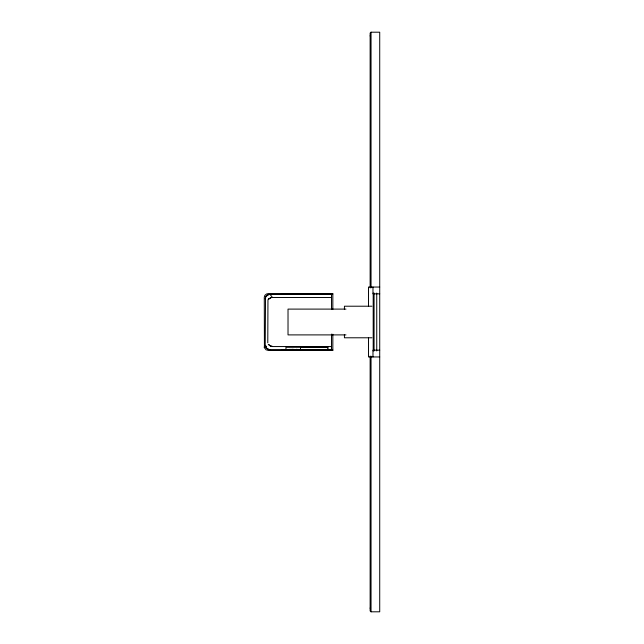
<?xml version="1.0" encoding="UTF-8"?>
<svg xmlns="http://www.w3.org/2000/svg" width="644" height="644" viewBox="0 0 644 644"><rect width="100%" height="100%" fill="white"/><g stroke="black" fill="none" stroke-linecap="round" stroke-linejoin="round"><path stroke-width="0.97" d="M265.215 298.985L265.867 296.61L268.258 294.823A5.627 5.627 0 0 1 270.126 294.501L331.491 294.501L331.491 309.539M370.139 608.194L370.59 607.413M327.868 349.579L327.973 348.992M271.921 297.488L271.341 297.512L331.491 297.528M268.282 299.404L271.333 297.52L268.87 298.703M268.781 298.792L268.798 298.768A3.639 3.639 0 0 0 267.952 300.185L267.783 342.809M268.315 344.371L270.037 345.635L268.331 344.387M370.139 356.108L370.139 610.898L371.041 611.8L379.719 611.8L379.719 32.2L371.041 32.2L370.139 33.102L370.139 287.892M292.988 349.37L289.261 349.668M294.195 349.41L289.325 349.418M270.343 346.198L272.098 346.231L270.327 346.19M379.719 287.047L368.489 287.047L368.489 306.021M379.719 293.841L372.981 293.841L372.981 287.047M281.323 293.978L332.835 293.978M371.91 306.214L344.443 306.214L344.395 309.176M345.957 309.104L288.021 309.104L288.021 334.896L345.957 334.896M371.91 337.786L344.443 337.786L344.395 334.824M272.509 346.553L331.491 346.553M327.868 347.261L285.96 347.261L285.96 349.579M296.578 349.467L296.852 349.225M272.509 297.528L270.126 294.501A4.371 4.371 0 0 0 265.553 297.142L265.215 345.417L266.23 347.929L268.258 349.257A5.627 5.627 0 0 0 270.126 349.579L331.491 349.579L331.491 334.083M332.835 350.07L281.323 350.07L281.323 350.513M379.719 350.159L372.981 350.159L372.981 356.953M379.719 356.953L368.489 356.953L368.489 337.979M370.59 36.587L370.139 35.806M266.616 346.577L265.215 345.369A4.967 4.967 0 0 0 270.126 349.579M264.33 347.374L265.964 349.748L268.58 350.513L332.835 350.513L332.835 334.196M264.282 346.818L264.426 347.768L264.282 297.222L264.853 295.379L266.431 294.026L268.58 293.535L332.835 293.535L332.835 309.402M376.74 293.036L376.748 350.964M374.067 293.036L374.067 350.964M373.198 293.036L373.198 350.964M371.041 32.2L371.041 287.788M371.041 356.213L371.041 611.8M327.868 350.513L327.868 346.947L300.515 346.947L300.515 350.513M294.203 350.07L294.203 350.513M291.289 350.07L291.289 350.513"/></g></svg>
